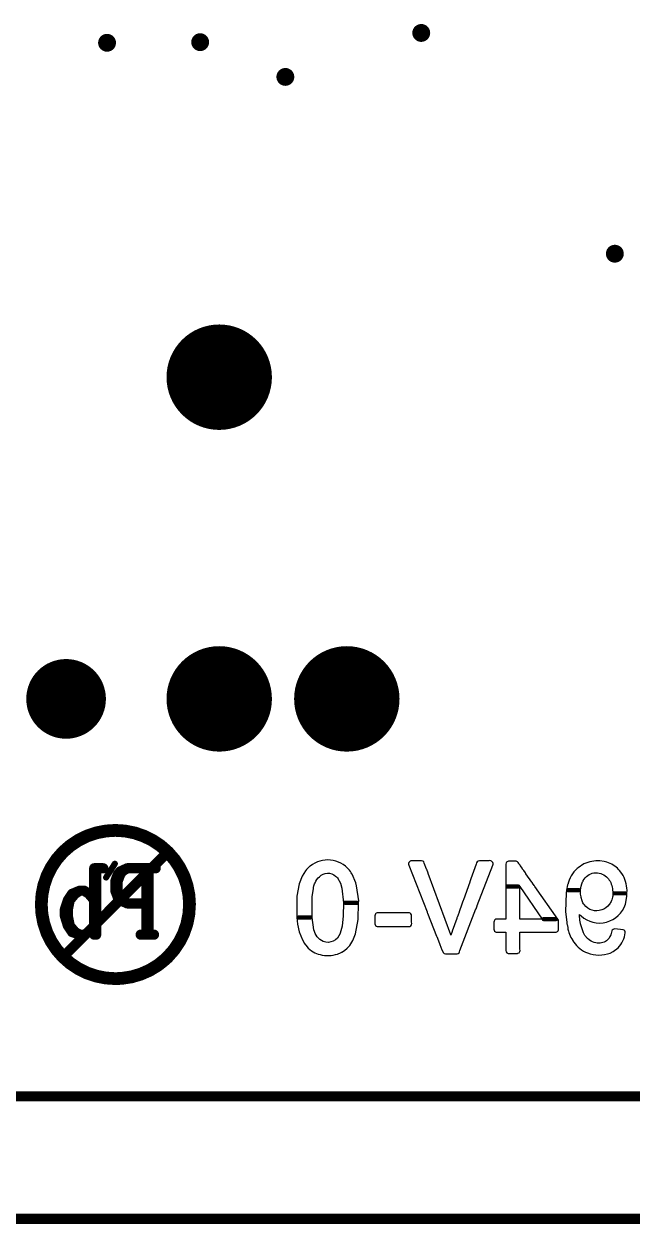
# Model space of a CAD drawing. Header units: inches. Extents: x -10 to 237, y -10 to 218.
# Drawn here: x 69.18 to 81.09, y 111.37 to 134.87 of the extents above; entities that cross this region are included whole.
import ezdxf

# ---------------------------------------------------------------- set-up
doc = ezdxf.new("R2010")
doc.units = ezdxf.units.IN
doc.header["$MEASUREMENT"] = 0
doc.layers.get('0').update_dxf_attribs({"color": 1})
doc.layers.add('1_DRL', color=12, linetype='Continuous')
doc.layers.add('3_GBS', color=52, linetype='Continuous')

# ---------------------------------------------------------------- blocks, each defined once
blk = doc.blocks.new('D11ROUND0_35001X0_35001')
at = {"const_width": 0.175005}
blk.add_lwpolyline([(0.087502, 0, 1), (-0.087502, 0, 1), (0.087502, 0)], format="xyb", dxfattribs=at)
blk = doc.blocks.new('D13ROUND1_1X1_1')
at = {"const_width": 0.55}
blk.add_lwpolyline([(0.275, 0, 1), (-0.275, 0, 1), (0.275, 0)], format="xyb", dxfattribs=at)
blk = doc.blocks.new('D14ROUND1_4X1_4')
at = {"const_width": 0.7}
blk.add_lwpolyline([(0.35, 0, 1), (-0.35, 0, 1), (0.35, 0)], format="xyb", dxfattribs=at)
blk = doc.blocks.new('D72ROUND2_06499X2_06499')
at = {"const_width": 1.032495}
blk.add_lwpolyline([(0.516247, 0, 1), (-0.516247, 0, 1), (0.516247, 0)], format="xyb", dxfattribs=at)
blk = doc.blocks.new('D74ROUND1_5605X1_5605')
at = {"const_width": 0.78025}
blk.add_lwpolyline([(0.390125, 0, 1), (-0.390125, 0, 1), (0.390125, 0)], format="xyb", dxfattribs=at)
blk = doc.blocks.new('D78A7GBS3_1532X3_1532')
for points, const_width in [([(-0.72066, 1.26062), (-0.54936, 1.34406)], 0.25001), ([(-0.54936, 1.34406), (-0.36861, 1.4043)], 0.25001), ([(-0.36861, 1.4043), (-0.18152, 1.44035)], 0.25001), ([(-0.18152, 1.44035), (-0.00118, 1.4516)], 0.25001), ([(-0.00118, 1.4516), (0.18902, 1.43926)], 0.25001), ([(0.18902, 1.43926), (0.37599, 1.4021)], 0.25001), ([(0.37599, 1.4021), (0.55646, 1.34073)], 0.25001), ([(0.55646, 1.34073), (0.72735, 1.25627)], 0.25001), ([(-1.02327, 1.03034), (-0.87956, 1.15544)], 0.25001), ([(-0.87956, 1.15544), (-0.72066, 1.26062)], 0.25001), ([(0.72735, 1.25627), (0.88569, 1.15015)], 0.25001), ([(0.88569, 1.15015), (1.02874, 1.02419)], 0.25001), ([(-1.25561, 0.72933), (-1.14936, 0.88749)], 0.25001), ([(-1.14936, 0.88749), (-1.02327, 1.03034)], 0.25001), ([(1.02491, 1.02739), (-1.0249, -1.0249)], 0.2), ([(1.02874, 1.02419), (1.15409, 0.88056)], 0.25001), ([(1.15409, 0.88056), (1.2595, 0.72176)], 0.25001), ([(-1.34024, 0.55861), (-1.25561, 0.72933)], 0.25001), ([(-0.4153, 0.70989), (-0.4153, -0.59061)], 0.2), ([(-0.2375, 0.70989), (-0.4153, 0.70989)], 0.2), ([(-0.3772, 0.70989), (-0.3772, -0.59061)], 0.2), ([(0.0927, 0.64639), (0.04452, 0.58548)], 0.2), ([(0.2324, 0.70989), (0.0927, 0.64639)], 0.2), ([(0.1308, 0.64639), (0.0927, 0.58548)], 0.2), ([(0.2324, 0.70989), (0.1308, 0.64639)], 0.2), ([(0.78871, 0.70989), (0.2324, 0.70989)], 0.2), ([(0.60842, 0.70989), (0.60842, -0.59061)], 0.2), ([(0.64652, 0.70989), (0.64652, -0.59061)], 0.2), ([(1.2595, 0.72176), (1.34322, 0.55048)], 0.25001), ([(-1.43907, 0.19143), (-1.40173, 0.37827)], 0.25001), ([(-1.40173, 0.37827), (-1.34024, 0.55861)], 0.25001), ([(0.04452, 0.58548), (-0.00118, 0.45848)], 0.2), ([(-0.00118, 0.45848), (-0.00118, 0.2705)], 0.2), ([(0.0927, 0.58548), (0.04452, 0.45848)], 0.2), ([(0.04452, 0.45848), (0.04452, 0.2705)], 0.2), ([(1.34322, 0.55048), (1.40375, 0.36974)], 0.25001), ([(1.40375, 0.36974), (1.4401, 0.18262)], 0.25001), ([(-1.45159, 0.00128), (-1.43907, 0.19143)], 0.25001), ([(-0.8471, 0.20949), (-0.93089, 0.08511)], 0.2), ([(-0.79119, 0.20949), (-0.89528, 0.08511)], 0.2), ([(-0.69719, 0.2705), (-0.8471, 0.20949)], 0.2), ([(-0.69719, 0.2705), (-0.79119, 0.20949)], 0.2), ([(-0.61339, 0.2705), (-0.69719, 0.2705)], 0.2), ([(-0.51939, 0.20949), (-0.61339, 0.2705)], 0.2), ([(-0.4153, 0.08511), (-0.51939, 0.20949)], 0.2), ([(-0.00118, 0.2705), (0.04452, 0.14599)], 0.2), ([(0.04452, 0.2705), (0.0927, 0.14599)], 0.2), ([(0.04452, 0.14599), (0.0927, 0.08511)], 0.2), ([(0.0927, 0.14599), (0.1308, 0.08511)], 0.2), ([(1.4401, 0.18262), (1.4516, 0.00128)], 0.25001), ([(-1.44036, -0.18007), (-1.45159, 0.00128)], 0.25001), ([(-0.93089, 0.08511), (-0.98929, -0.09021)], 0.2), ([(-0.98929, -0.09021), (-0.98929, -0.22732)], 0.2), ([(-0.89528, 0.08511), (-0.93089, -0.09021)], 0.2), ([(-0.93089, -0.09021), (-0.93089, -0.22732)], 0.2), ([(0.0927, 0.08511), (0.2324, 0.02161)], 0.2), ([(0.1308, 0.08511), (0.2324, 0.02161)], 0.2), ([(0.2324, 0.02161), (0.60842, 0.02161)], 0.2), ([(1.45112, 0.00128), (1.4386, -0.18896)], 0.25001), ([(-1.40435, -0.36727), (-1.44036, -0.18007)], 0.25001), ([(-0.98929, -0.22732), (-0.93089, -0.4153)], 0.2), ([(-0.93089, -0.22732), (-0.89528, -0.4153)], 0.2), ([(1.4386, -0.18896), (1.40126, -0.37596)], 0.25001), ([(-1.3441, -0.54812), (-1.40435, -0.36727)], 0.25001), ([(-1.26069, -0.71954), (-1.3441, -0.54812)], 0.25001), ([(-0.93089, -0.4153), (-0.8471, -0.53981)], 0.2), ([(-0.89528, -0.4153), (-0.79119, -0.53981)], 0.2), ([(-0.8471, -0.53981), (-0.69719, -0.59061)], 0.2), ([(-0.79119, -0.53981), (-0.69719, -0.59061)], 0.2), ([(-0.61339, -0.59061), (-0.51939, -0.53981)], 0.2), ([(-0.51939, -0.53981), (-0.4153, -0.4153)], 0.2), ([(1.33977, -0.55642), (1.25516, -0.72729)], 0.25001), ([(1.40126, -0.37596), (1.33977, -0.55642)], 0.25001), ([(-1.15553, -0.87852), (-1.26069, -0.71954)], 0.25001), ([(-0.69719, -0.59061), (-0.61339, -0.59061)], 0.2), ([(0.75567, -0.59061), (0.494, -0.59061)], 0.2), ([(1.25516, -0.72729), (1.14889, -0.88561)], 0.25001), ([(-1.03043, -1.02239), (-1.15553, -0.87852)], 0.25001), ([(-0.88758, -1.1486), (-1.03043, -1.02239)], 0.25001), ([(1.0228, -1.02863), (0.98432, -1.06551)], 0.25001), ([(1.14889, -0.88561), (1.0228, -1.02863)], 0.25001), ([(-0.72942, -1.255), (-0.88758, -1.1486)], 0.25001), ([(-0.55868, -1.33976), (-0.72942, -1.255)], 0.25001), ([(0.67363, -1.28533), (0.49931, -1.36264)], 0.25001), ([(0.83634, -1.18583), (0.67363, -1.28533)], 0.25001), ([(0.98462, -1.0659), (0.83634, -1.18583)], 0.25001), ([(-0.37829, -1.40143), (-0.55868, -1.33976)], 0.25001), ([(-0.1914, -1.43892), (-0.37829, -1.40143)], 0.25001), ([(-0.00118, -1.4516), (-0.1914, -1.43892)], 0.25001), ([(0.12791, -1.44585), (-0.00118, -1.4516)], 0.25001), ([(0.31635, -1.41647), (0.12791, -1.44585)], 0.25001), ([(0.49931, -1.36264), (0.31635, -1.41647)], 0.25001)]:
    blk.add_lwpolyline(points, dxfattribs=dict(const_width=const_width))
for points, const_width in [([(-0.611862, 1.34406, 1), (-0.486857, 1.34406, 1), (-0.611862, 1.34406)], 0.125005), ([(-0.611862, 1.34406, 1), (-0.486857, 1.34406, 1), (-0.611862, 1.34406)], 0.125005), ([(-0.431113, 1.4043, 1), (-0.306107, 1.4043, 1), (-0.431113, 1.4043)], 0.125005), ([(-0.431113, 1.4043, 1), (-0.306107, 1.4043, 1), (-0.431113, 1.4043)], 0.125005), ([(-0.244022, 1.44035, 1), (-0.119017, 1.44035, 1), (-0.244022, 1.44035)], 0.125005), ([(-0.244022, 1.44035, 1), (-0.119017, 1.44035, 1), (-0.244022, 1.44035)], 0.125005), ([(-0.063683, 1.4516, 1), (0.061323, 1.4516, 1), (-0.063683, 1.4516)], 0.125005), ([(-0.063683, 1.4516, 1), (0.061323, 1.4516, 1), (-0.063683, 1.4516)], 0.125005), ([(0.126518, 1.43926, 1), (0.251522, 1.43926, 1), (0.126518, 1.43926)], 0.125005), ([(0.126518, 1.43926, 1), (0.251522, 1.43926, 1), (0.126518, 1.43926)], 0.125005), ([(0.313487, 1.4021, 1), (0.438493, 1.4021, 1), (0.313487, 1.4021)], 0.125005), ([(0.313487, 1.4021, 1), (0.438493, 1.4021, 1), (0.313487, 1.4021)], 0.125005), ([(0.493957, 1.34073, 1), (0.618962, 1.34073, 1), (0.493957, 1.34073)], 0.125005), ([(0.493957, 1.34073, 1), (0.618962, 1.34073, 1), (0.493957, 1.34073)], 0.125005), ([(-0.942063, 1.15544, 1), (-0.817057, 1.15544, 1), (-0.942063, 1.15544)], 0.125005), ([(-0.942063, 1.15544, 1), (-0.817057, 1.15544, 1), (-0.942063, 1.15544)], 0.125005), ([(-0.783162, 1.26062, 1), (-0.658157, 1.26062, 1), (-0.783162, 1.26062)], 0.125005), ([(-0.783162, 1.26062, 1), (-0.658157, 1.26062, 1), (-0.783162, 1.26062)], 0.125005), ([(0.664848, 1.25627, 1), (0.789853, 1.25627, 1), (0.664848, 1.25627)], 0.125005), ([(0.664848, 1.25627, 1), (0.789853, 1.25627, 1), (0.664848, 1.25627)], 0.125005), ([(0.823187, 1.15015, 1), (0.948192, 1.15015, 1), (0.823187, 1.15015)], 0.125005), ([(0.823187, 1.15015, 1), (0.948192, 1.15015, 1), (0.823187, 1.15015)], 0.125005), ([(-1.211862, 0.88749, 1), (-1.086858, 0.88749, 1), (-1.211862, 0.88749)], 0.125005), ([(-1.211862, 0.88749, 1), (-1.086858, 0.88749, 1), (-1.211862, 0.88749)], 0.125005), ([(-1.085772, 1.03034, 1), (-0.960767, 1.03034, 1), (-1.085772, 1.03034)], 0.125005), ([(-1.085772, 1.03034, 1), (-0.960767, 1.03034, 1), (-1.085772, 1.03034)], 0.125005), ([(0.966237, 1.02419, 1), (1.091242, 1.02419, 1), (0.966237, 1.02419)], 0.125005), ([(0.966237, 1.02419, 1), (1.091242, 1.02419, 1), (0.966237, 1.02419)], 0.125005), ([(0.97491, 1.02739, 1), (1.07491, 1.02739, 1), (0.97491, 1.02739)], 0.1), ([(1.091588, 0.88056, 1), (1.216593, 0.88056, 1), (1.091588, 0.88056)], 0.125005), ([(1.091588, 0.88056, 1), (1.216593, 0.88056, 1), (1.091588, 0.88056)], 0.125005), ([(-1.318112, 0.72933, 1), (-1.193108, 0.72933, 1), (-1.318112, 0.72933)], 0.125005), ([(-1.318112, 0.72933, 1), (-1.193108, 0.72933, 1), (-1.318112, 0.72933)], 0.125005), ([(-0.4653, 0.70989, 1), (-0.3653, 0.70989, 1), (-0.4653, 0.70989)], 0.1), ([(-0.4653, 0.70989, 1), (-0.3653, 0.70989, 1), (-0.4653, 0.70989)], 0.1), ([(-0.4272, 0.70989, 1), (-0.3272, 0.70989, 1), (-0.4272, 0.70989)], 0.1), ([(-0.2875, 0.70989, 1), (-0.1875, 0.70989, 1), (-0.2875, 0.70989)], 0.1), ([(0.0427, 0.64639, 1), (0.1427, 0.64639, 1), (0.0427, 0.64639)], 0.1), ([(0.0427, 0.64639, 1), (0.1427, 0.64639, 1), (0.0427, 0.64639)], 0.1), ([(0.0808, 0.64639, 1), (0.1808, 0.64639, 1), (0.0808, 0.64639)], 0.1), ([(0.0808, 0.64639, 1), (0.1808, 0.64639, 1), (0.0808, 0.64639)], 0.1), ([(0.1824, 0.70989, 1), (0.2824, 0.70989, 1), (0.1824, 0.70989)], 0.1), ([(0.1824, 0.70989, 1), (0.2824, 0.70989, 1), (0.1824, 0.70989)], 0.1), ([(0.1824, 0.70989, 1), (0.2824, 0.70989, 1), (0.1824, 0.70989)], 0.1), ([(0.55842, 0.70989, 1), (0.65842, 0.70989, 1), (0.55842, 0.70989)], 0.1), ([(0.59652, 0.70989, 1), (0.69652, 0.70989, 1), (0.59652, 0.70989)], 0.1), ([(0.73871, 0.70989, 1), (0.83871, 0.70989, 1), (0.73871, 0.70989)], 0.1), ([(1.196998, 0.72176, 1), (1.322003, 0.72176, 1), (1.196998, 0.72176)], 0.125005), ([(1.196998, 0.72176, 1), (1.322003, 0.72176, 1), (1.196998, 0.72176)], 0.125005), ([(-1.464232, 0.37827, 1), (-1.339228, 0.37827, 1), (-1.464232, 0.37827)], 0.125005), ([(-1.464232, 0.37827, 1), (-1.339228, 0.37827, 1), (-1.464232, 0.37827)], 0.125005), ([(-1.402743, 0.55861, 1), (-1.277738, 0.55861, 1), (-1.402743, 0.55861)], 0.125005), ([(-1.402743, 0.55861, 1), (-1.277738, 0.55861, 1), (-1.402743, 0.55861)], 0.125005), ([(-0.05118, 0.45848, 1), (0.04882, 0.45848, 1), (-0.05118, 0.45848)], 0.1), ([(-0.05118, 0.45848, 1), (0.04882, 0.45848, 1), (-0.05118, 0.45848)], 0.1), ([(-0.00548, 0.58548, 1), (0.09452, 0.58548, 1), (-0.00548, 0.58548)], 0.1), ([(-0.00548, 0.58548, 1), (0.09452, 0.58548, 1), (-0.00548, 0.58548)], 0.1), ([(-0.00548, 0.45848, 1), (0.09452, 0.45848, 1), (-0.00548, 0.45848)], 0.1), ([(-0.00548, 0.45848, 1), (0.09452, 0.45848, 1), (-0.00548, 0.45848)], 0.1), ([(0.0427, 0.58548, 1), (0.1427, 0.58548, 1), (0.0427, 0.58548)], 0.1), ([(0.0427, 0.58548, 1), (0.1427, 0.58548, 1), (0.0427, 0.58548)], 0.1), ([(1.280718, 0.55048, 1), (1.405723, 0.55048, 1), (1.280718, 0.55048)], 0.125005), ([(1.280718, 0.55048, 1), (1.405723, 0.55048, 1), (1.280718, 0.55048)], 0.125005), ([(1.341248, 0.36974, 1), (1.466253, 0.36974, 1), (1.341248, 0.36974)], 0.125005), ([(1.341248, 0.36974, 1), (1.466253, 0.36974, 1), (1.341248, 0.36974)], 0.125005), ([(-1.501573, 0.19143, 1), (-1.376568, 0.19143, 1), (-1.501573, 0.19143)], 0.125005), ([(-1.501573, 0.19143, 1), (-1.376568, 0.19143, 1), (-1.501573, 0.19143)], 0.125005), ([(-0.8971, 0.20949, 1), (-0.7971, 0.20949, 1), (-0.8971, 0.20949)], 0.1), ([(-0.8971, 0.20949, 1), (-0.7971, 0.20949, 1), (-0.8971, 0.20949)], 0.1), ([(-0.84119, 0.20949, 1), (-0.74119, 0.20949, 1), (-0.84119, 0.20949)], 0.1), ([(-0.84119, 0.20949, 1), (-0.74119, 0.20949, 1), (-0.84119, 0.20949)], 0.1), ([(-0.74719, 0.2705, 1), (-0.64719, 0.2705, 1), (-0.74719, 0.2705)], 0.1), ([(-0.74719, 0.2705, 1), (-0.64719, 0.2705, 1), (-0.74719, 0.2705)], 0.1), ([(-0.74719, 0.2705, 1), (-0.64719, 0.2705, 1), (-0.74719, 0.2705)], 0.1), ([(-0.66339, 0.2705, 1), (-0.56339, 0.2705, 1), (-0.66339, 0.2705)], 0.1), ([(-0.66339, 0.2705, 1), (-0.56339, 0.2705, 1), (-0.66339, 0.2705)], 0.1), ([(-0.56939, 0.20949, 1), (-0.46939, 0.20949, 1), (-0.56939, 0.20949)], 0.1), ([(-0.56939, 0.20949, 1), (-0.46939, 0.20949, 1), (-0.56939, 0.20949)], 0.1), ([(-0.05118, 0.2705, 1), (0.04882, 0.2705, 1), (-0.05118, 0.2705)], 0.1), ([(-0.05118, 0.2705, 1), (0.04882, 0.2705, 1), (-0.05118, 0.2705)], 0.1), ([(-0.00548, 0.2705, 1), (0.09452, 0.2705, 1), (-0.00548, 0.2705)], 0.1), ([(-0.00548, 0.2705, 1), (0.09452, 0.2705, 1), (-0.00548, 0.2705)], 0.1), ([(-0.00548, 0.14599, 1), (0.09452, 0.14599, 1), (-0.00548, 0.14599)], 0.1), ([(-0.00548, 0.14599, 1), (0.09452, 0.14599, 1), (-0.00548, 0.14599)], 0.1), ([(0.0427, 0.14599, 1), (0.1427, 0.14599, 1), (0.0427, 0.14599)], 0.1), ([(0.0427, 0.14599, 1), (0.1427, 0.14599, 1), (0.0427, 0.14599)], 0.1), ([(1.377598, 0.18262, 1), (1.502602, 0.18262, 1), (1.377598, 0.18262)], 0.125005), ([(1.377598, 0.18262, 1), (1.502602, 0.18262, 1), (1.377598, 0.18262)], 0.125005), ([(-1.514092, 0.00128, 1), (-1.389088, 0.00128, 1), (-1.514092, 0.00128)], 0.125005), ([(-1.514092, 0.00128, 1), (-1.389088, 0.00128, 1), (-1.514092, 0.00128)], 0.125005), ([(-1.03929, -0.09021, 1), (-0.93929, -0.09021, 1), (-1.03929, -0.09021)], 0.1), ([(-1.03929, -0.09021, 1), (-0.93929, -0.09021, 1), (-1.03929, -0.09021)], 0.1), ([(-0.98089, 0.08511, 1), (-0.88089, 0.08511, 1), (-0.98089, 0.08511)], 0.1), ([(-0.98089, 0.08511, 1), (-0.88089, 0.08511, 1), (-0.98089, 0.08511)], 0.1), ([(-0.98089, -0.09021, 1), (-0.88089, -0.09021, 1), (-0.98089, -0.09021)], 0.1), ([(-0.98089, -0.09021, 1), (-0.88089, -0.09021, 1), (-0.98089, -0.09021)], 0.1), ([(-0.94528, 0.08511, 1), (-0.84528, 0.08511, 1), (-0.94528, 0.08511)], 0.1), ([(-0.94528, 0.08511, 1), (-0.84528, 0.08511, 1), (-0.94528, 0.08511)], 0.1), ([(-0.4653, 0.08511, 1), (-0.3653, 0.08511, 1), (-0.4653, 0.08511)], 0.1), ([(0.0427, 0.08511, 1), (0.1427, 0.08511, 1), (0.0427, 0.08511)], 0.1), ([(0.0427, 0.08511, 1), (0.1427, 0.08511, 1), (0.0427, 0.08511)], 0.1), ([(0.0808, 0.08511, 1), (0.1808, 0.08511, 1), (0.0808, 0.08511)], 0.1), ([(0.0808, 0.08511, 1), (0.1808, 0.08511, 1), (0.0808, 0.08511)], 0.1), ([(0.1824, 0.02161, 1), (0.2824, 0.02161, 1), (0.1824, 0.02161)], 0.1), ([(0.1824, 0.02161, 1), (0.2824, 0.02161, 1), (0.1824, 0.02161)], 0.1), ([(0.1824, 0.02161, 1), (0.2824, 0.02161, 1), (0.1824, 0.02161)], 0.1), ([(0.55842, 0.02161, 1), (0.65842, 0.02161, 1), (0.55842, 0.02161)], 0.1), ([(1.388618, 0.00128, 1), (1.513622, 0.00128, 1), (1.388618, 0.00128)], 0.125005), ([(1.389098, 0.00128, 1), (1.514102, 0.00128, 1), (1.389098, 0.00128)], 0.125005), ([(-1.502863, -0.18007, 1), (-1.377858, -0.18007, 1), (-1.502863, -0.18007)], 0.125005), ([(-1.502863, -0.18007, 1), (-1.377858, -0.18007, 1), (-1.502863, -0.18007)], 0.125005), ([(-1.03929, -0.22732, 1), (-0.93929, -0.22732, 1), (-1.03929, -0.22732)], 0.1), ([(-1.03929, -0.22732, 1), (-0.93929, -0.22732, 1), (-1.03929, -0.22732)], 0.1), ([(-0.98089, -0.22732, 1), (-0.88089, -0.22732, 1), (-0.98089, -0.22732)], 0.1), ([(-0.98089, -0.22732, 1), (-0.88089, -0.22732, 1), (-0.98089, -0.22732)], 0.1), ([(1.376098, -0.18896, 1), (1.501103, -0.18896, 1), (1.376098, -0.18896)], 0.125005), ([(1.376098, -0.18896, 1), (1.501103, -0.18896, 1), (1.376098, -0.18896)], 0.125005), ([(-1.466852, -0.36727, 1), (-1.341848, -0.36727, 1), (-1.466852, -0.36727)], 0.125005), ([(-1.466852, -0.36727, 1), (-1.341848, -0.36727, 1), (-1.466852, -0.36727)], 0.125005), ([(-1.406603, -0.54812, 1), (-1.281598, -0.54812, 1), (-1.406603, -0.54812)], 0.125005), ([(-1.406603, -0.54812, 1), (-1.281598, -0.54812, 1), (-1.406603, -0.54812)], 0.125005), ([(-0.98089, -0.4153, 1), (-0.88089, -0.4153, 1), (-0.98089, -0.4153)], 0.1), ([(-0.98089, -0.4153, 1), (-0.88089, -0.4153, 1), (-0.98089, -0.4153)], 0.1), ([(-0.94528, -0.4153, 1), (-0.84528, -0.4153, 1), (-0.94528, -0.4153)], 0.1), ([(-0.94528, -0.4153, 1), (-0.84528, -0.4153, 1), (-0.94528, -0.4153)], 0.1), ([(-0.8971, -0.53981, 1), (-0.7971, -0.53981, 1), (-0.8971, -0.53981)], 0.1), ([(-0.8971, -0.53981, 1), (-0.7971, -0.53981, 1), (-0.8971, -0.53981)], 0.1), ([(-0.84119, -0.53981, 1), (-0.74119, -0.53981, 1), (-0.84119, -0.53981)], 0.1), ([(-0.84119, -0.53981, 1), (-0.74119, -0.53981, 1), (-0.84119, -0.53981)], 0.1), ([(-0.56939, -0.53981, 1), (-0.46939, -0.53981, 1), (-0.56939, -0.53981)], 0.1), ([(-0.56939, -0.53981, 1), (-0.46939, -0.53981, 1), (-0.56939, -0.53981)], 0.1), ([(-0.4653, -0.4153, 1), (-0.3653, -0.4153, 1), (-0.4653, -0.4153)], 0.1), ([(1.277268, -0.55642, 1), (1.402272, -0.55642, 1), (1.277268, -0.55642)], 0.125005), ([(1.277268, -0.55642, 1), (1.402272, -0.55642, 1), (1.277268, -0.55642)], 0.125005), ([(1.338758, -0.37596, 1), (1.463762, -0.37596, 1), (1.338758, -0.37596)], 0.125005), ([(1.338758, -0.37596, 1), (1.463762, -0.37596, 1), (1.338758, -0.37596)], 0.125005), ([(-1.323193, -0.71954, 1), (-1.198188, -0.71954, 1), (-1.323193, -0.71954)], 0.125005), ([(-1.323193, -0.71954, 1), (-1.198188, -0.71954, 1), (-1.323193, -0.71954)], 0.125005), ([(-0.74719, -0.59061, 1), (-0.64719, -0.59061, 1), (-0.74719, -0.59061)], 0.1), ([(-0.74719, -0.59061, 1), (-0.64719, -0.59061, 1), (-0.74719, -0.59061)], 0.1), ([(-0.74719, -0.59061, 1), (-0.64719, -0.59061, 1), (-0.74719, -0.59061)], 0.1), ([(-0.66339, -0.59061, 1), (-0.56339, -0.59061, 1), (-0.66339, -0.59061)], 0.1), ([(-0.66339, -0.59061, 1), (-0.56339, -0.59061, 1), (-0.66339, -0.59061)], 0.1), ([(-0.4653, -0.59061, 1), (-0.3653, -0.59061, 1), (-0.4653, -0.59061)], 0.1), ([(-0.4272, -0.59061, 1), (-0.3272, -0.59061, 1), (-0.4272, -0.59061)], 0.1), ([(0.444, -0.59061, 1), (0.544, -0.59061, 1), (0.444, -0.59061)], 0.1), ([(0.55842, -0.59061, 1), (0.65842, -0.59061, 1), (0.55842, -0.59061)], 0.1), ([(0.59652, -0.59061, 1), (0.69652, -0.59061, 1), (0.59652, -0.59061)], 0.1), ([(0.70567, -0.59061, 1), (0.80567, -0.59061, 1), (0.70567, -0.59061)], 0.1), ([(1.192658, -0.72729, 1), (1.317663, -0.72729, 1), (1.192658, -0.72729)], 0.125005), ([(1.192658, -0.72729, 1), (1.317663, -0.72729, 1), (1.192658, -0.72729)], 0.125005), ([(-1.218032, -0.87852, 1), (-1.093028, -0.87852, 1), (-1.218032, -0.87852)], 0.125005), ([(-1.218032, -0.87852, 1), (-1.093028, -0.87852, 1), (-1.218032, -0.87852)], 0.125005), ([(-1.092932, -1.02239, 1), (-0.967927, -1.02239, 1), (-1.092932, -1.02239)], 0.125005), ([(-1.092932, -1.02239, 1), (-0.967927, -1.02239, 1), (-1.092932, -1.02239)], 0.125005), ([(-1.0749, -1.0249, 1), (-0.9749, -1.0249, 1), (-1.0749, -1.0249)], 0.1), ([(0.960297, -1.02863, 1), (1.085302, -1.02863, 1), (0.960297, -1.02863)], 0.125005), ([(0.960297, -1.02863, 1), (1.085302, -1.02863, 1), (0.960297, -1.02863)], 0.125005), ([(1.086388, -0.88561, 1), (1.211392, -0.88561, 1), (1.086388, -0.88561)], 0.125005), ([(1.086388, -0.88561, 1), (1.211392, -0.88561, 1), (1.086388, -0.88561)], 0.125005), ([(-0.950083, -1.1486, 1), (-0.825078, -1.1486, 1), (-0.950083, -1.1486)], 0.125005), ([(-0.950083, -1.1486, 1), (-0.825078, -1.1486, 1), (-0.950083, -1.1486)], 0.125005), ([(-0.791922, -1.255, 1), (-0.666917, -1.255, 1), (-0.791922, -1.255)], 0.125005), ([(-0.791922, -1.255, 1), (-0.666917, -1.255, 1), (-0.791922, -1.255)], 0.125005), ([(0.611127, -1.28533, 1), (0.736132, -1.28533, 1), (0.611127, -1.28533)], 0.125005), ([(0.611127, -1.28533, 1), (0.736132, -1.28533, 1), (0.611127, -1.28533)], 0.125005), ([(0.773837, -1.18583, 1), (0.898842, -1.18583, 1), (0.773837, -1.18583)], 0.125005), ([(0.773837, -1.18583, 1), (0.898842, -1.18583, 1), (0.773837, -1.18583)], 0.125005), ([(0.921817, -1.06551, 1), (1.046823, -1.06551, 1), (0.921817, -1.06551)], 0.125005), ([(0.922118, -1.0659, 1), (1.047123, -1.0659, 1), (0.922118, -1.0659)], 0.125005), ([(-0.621182, -1.33976, 1), (-0.496177, -1.33976, 1), (-0.621182, -1.33976)], 0.125005), ([(-0.621182, -1.33976, 1), (-0.496177, -1.33976, 1), (-0.621182, -1.33976)], 0.125005), ([(-0.440793, -1.40143, 1), (-0.315788, -1.40143, 1), (-0.440793, -1.40143)], 0.125005), ([(-0.440793, -1.40143, 1), (-0.315788, -1.40143, 1), (-0.440793, -1.40143)], 0.125005), ([(-0.253902, -1.43892, 1), (-0.128898, -1.43892, 1), (-0.253902, -1.43892)], 0.125005), ([(-0.253902, -1.43892, 1), (-0.128898, -1.43892, 1), (-0.253902, -1.43892)], 0.125005), ([(-0.063683, -1.4516, 1), (0.061323, -1.4516, 1), (-0.063683, -1.4516)], 0.125005), ([(-0.063683, -1.4516, 1), (0.061323, -1.4516, 1), (-0.063683, -1.4516)], 0.125005), ([(0.065407, -1.44585, 1), (0.190412, -1.44585, 1), (0.065407, -1.44585)], 0.125005), ([(0.065407, -1.44585, 1), (0.190412, -1.44585, 1), (0.065407, -1.44585)], 0.125005), ([(0.253848, -1.41647, 1), (0.378853, -1.41647, 1), (0.253848, -1.41647)], 0.125005), ([(0.253848, -1.41647, 1), (0.378853, -1.41647, 1), (0.253848, -1.41647)], 0.125005), ([(0.436807, -1.36264, 1), (0.561812, -1.36264, 1), (0.436807, -1.36264)], 0.125005), ([(0.436807, -1.36264, 1), (0.561812, -1.36264, 1), (0.436807, -1.36264)], 0.125005)]:
    blk.add_lwpolyline(points, format="xyb", close=True, dxfattribs=dict(const_width=const_width))

msp = doc.modelspace()

# ---------------------------------------------------------------- linework, layer by layer
at = {"layer": '3_GBS'}
for points, const_width in [([(70.78337, 118.15501), (70.95503, 118.4241)], 0.11999), ([(0, 113.86977), (112.39477, 113.86977)], 0.2), ([(17.97997, 111.46978), (87.40983, 111.46978)], 0.2)]:
    msp.add_lwpolyline(points, dxfattribs=dict(at, const_width=const_width))
at = {"layer": '3_GBS', "const_width": 0.059995}
for points in [[(70.925033, 118.4241, 1), (70.985027, 118.4241, 1), (70.925033, 118.4241)], [(70.925033, 118.4241, 1), (70.985027, 118.4241, 1), (70.925033, 118.4241)], [(70.753373, 118.15501, 1), (70.813367, 118.15501, 1), (70.753373, 118.15501)]]:
    msp.add_lwpolyline(points, format="xyb", close=True, dxfattribs=at)
at = {"layer": '3_GBS'}
for points in [[(74.8205, 117.36982), (74.82134, 117.78346), (74.84308, 117.93466), (74.84598, 117.94335), (74.84737, 117.95031), (74.84801, 117.95724), (74.85489, 117.98854), (74.86259, 118.00939), (74.86825, 118.032), (74.87643, 118.04762), (74.87643, 118.04762, -0.146146), (74.96325, 118.17104), (74.96325, 118.17104, -0.408421), (75.27999, 118.17972), (75.27999, 118.17972, -0.123383), (75.3393, 118.11193), (75.34407, 118.10497), (75.37226, 118.04241), (75.37902, 118.02156), (75.37983, 118.01983), (75.40084, 117.94856), (75.43208, 117.66006), (75.7304, 117.66006), (75.73119, 117.70002), (75.69068, 117.99374), (75.67541, 118.04937), (75.60231, 118.21795), (75.60081, 118.21968), (75.59705, 118.22664), (75.58146, 118.24924), (75.57011, 118.2701), (75.55073, 118.29616), (75.54879, 118.29791), (75.54879, 118.29791, 0.409074), (74.78039, 118.37784), (74.77582, 118.37436), (74.70953, 118.31008), (74.69154, 118.28747), (74.69083, 118.28574), (74.68766, 118.28226), (74.6249, 118.17797), (74.5681, 118.03024), (74.52263, 117.79039), (74.51722, 117.41673), (74.52205, 117.36982)], [(77.07145, 117.48105), (77.07325, 117.47409), (77.07589, 117.46713), (77.08041, 117.45844), (77.25819, 117.00309), (77.26098, 116.99789), (77.31346, 116.86405), (77.31524, 116.85709), (77.31788, 116.85013), (77.3224, 116.84145), (77.36187, 116.74066), (77.36365, 116.7337), (77.36629, 116.72674), (77.3908, 116.67808), (77.3908, 116.67808, 0.170054), (77.42906, 116.65722), (77.65278, 116.65722), (77.66047, 116.65897), (77.66047, 116.65897, 0.343216), (77.71364, 116.72501), (78.0289, 117.5384), (78.02979, 117.54188), (78.05311, 117.60096), (78.054, 117.60444), (78.35999, 118.39522), (78.35999, 118.39522, 0.593557), (78.28166, 118.483), (78.09598, 118.48214), (78.09598, 118.48214, 0.370296), (78.03518, 118.41782), (77.93142, 118.1293), (77.93058, 118.12585), (77.90942, 118.06847), (77.90812, 118.06326), (77.78341, 117.71567), (77.77924, 117.70698), (77.77678, 117.70002), (77.77467, 117.69133), (77.7543, 117.63573), (77.75349, 117.63225), (77.69822, 117.47929), (77.69736, 117.47581), (77.6605, 117.37327), (77.65712, 117.36634), (77.65468, 117.35938), (77.65308, 117.35242), (77.56431, 117.10563), (77.56309, 117.09695), (77.53858, 117.02829), (77.53744, 117.02915), (77.09314, 118.23532), (77.09141, 118.2388), (77.06434, 118.3118), (77.06251, 118.31876), (77.01702, 118.43868), (77.01702, 118.43868, 0.361815), (76.93988, 118.483), (76.79004, 118.483), (76.79004, 118.483, 0.586039), (76.71303, 118.39522)], [(78.61666, 117.9781), (78.8895, 117.9781), (78.88971, 117.97899), (78.89077, 117.97899), (79.32565, 117.34025), (79.63332, 117.34025), (79.18193, 117.98158), (79.1782, 117.98854), (79.17449, 117.99374), (79.16974, 117.99895), (79.13789, 118.04414), (79.13522, 118.04937), (79.13182, 118.05458), (79.12572, 118.06154), (79.00822, 118.22839), (79.00439, 118.23532), (79.00068, 118.24056), (78.99598, 118.24576), (78.9654, 118.2892), (78.96149, 118.29616), (78.95778, 118.30136), (78.95318, 118.3066), (78.94338, 118.32049), (78.93949, 118.32745), (78.93578, 118.33266), (78.93116, 118.33786), (78.89936, 118.38305), (78.8955, 118.39001), (78.89179, 118.39522), (78.88712, 118.40045), (78.87746, 118.41434), (78.87459, 118.41955), (78.87089, 118.42478), (78.86631, 118.42999), (78.8541, 118.44736), (78.8541, 118.44736, 0.293049), (78.799, 118.47256), (78.66329, 118.4717), (78.66329, 118.4717, 0.505455), (78.61666, 118.39001)], [(80.13123, 118.09456, -0.502372), (80.58534, 118.1658), (80.58534, 118.1658, -0.082112), (80.65501, 118.08239), (80.65501, 118.08239, -0.11335), (80.70974, 117.84409), (80.98696, 117.84409), (80.98798, 117.9051), (80.98798, 117.9051, 0.13196), (80.88937, 118.23184), (80.84345, 118.29095), (80.82333, 118.3118), (80.82333, 118.3118, 0.131675), (80.59557, 118.45432), (80.53695, 118.46997), (80.45732, 118.47866), (80.45732, 118.47866, 0.130647), (80.14371, 118.41955), (80.03129, 118.34655), (80.01259, 118.32918), (80.01259, 118.32918, 0.161456), (79.8277, 118.01635), (79.82496, 118.00939), (79.80523, 117.9051), (80.07751, 117.9051), (80.09029, 117.99202), (80.0908, 117.99374), (80.09425, 118.0007), (80.09661, 118.00766), (80.09832, 118.01635), (80.1007, 118.02328), (80.10416, 118.03024), (80.11668, 118.06847), (80.12222, 118.07891), (80.12598, 118.08412), (80.12895, 118.08935), (80.13123, 118.09456)], [(78.38121, 117.14074), (78.38121, 117.14074, 0.36302), (78.42656, 117.08651), (78.61671, 117.08478), (78.61671, 116.72674), (78.61671, 116.72674, 0.495937), (78.68369, 116.66852), (78.84427, 116.66939), (78.85125, 116.67114), (78.85125, 116.67114, 0.466458), (78.88958, 116.75283), (78.8895, 117.08478), (79.60215, 117.08651), (79.60215, 117.08651, 0.4423), (79.64749, 117.15603), (79.64748, 117.30055), (79.64748, 117.30055, 0.168644), (79.637, 117.33505), (79.63332, 117.34025), (78.88958, 117.34025), (78.8895, 117.9781), (78.61666, 117.9781), (78.61666, 117.33939), (78.44475, 117.33939), (78.44475, 117.34025), (78.44475, 117.34025, 0.48286), (78.38125, 117.27769)], [(78.8641, 117.9527), (78.8641, 117.9527, 1), (78.8641, 118.0035), (78.64206, 118.0035), (78.64206, 118.0035, 0.414214), (78.61666, 117.9781), (78.61666, 117.9781, 0.414214), (78.64206, 117.9527)], [(79.82522, 117.1734, 0.108173), (79.92461, 116.92313), (79.92735, 116.9162), (79.94551, 116.89011), (79.94551, 116.89011, 0.16033), (80.21348, 116.67808), (80.21348, 116.67808, 0.181672), (80.65884, 116.67635), (80.71353, 116.70416), (80.81355, 116.77889), (80.81355, 116.77889, 0.167067), (80.9529, 117.07261), (80.9529, 117.07261, 0.374981), (80.91096, 117.13169), (80.75145, 117.14734), (80.75145, 117.14734, 0.354439), (80.69064, 117.10911), (80.66799, 117.02915), (80.66799, 117.02915, -0.145784), (80.58706, 116.9162), (80.58706, 116.9162, -0.110569), (80.48706, 116.87622), (80.48706, 116.87622, -0.109662), (80.37855, 116.87622), (80.37855, 116.87622, -0.140213), (80.25425, 116.92661), (80.24475, 116.93182), (80.21129, 116.96311), (80.16263, 117.02222), (80.13728, 117.06913), (80.07683, 117.24815), (80.07647, 117.24988), (80.07609, 117.25684), (80.07477, 117.2638), (80.07251, 117.27073), (80.0563, 117.39761), (80.05669, 117.40457), (80.05526, 117.42717), (80.05544, 117.42976), (80.0876, 117.40109), (80.0876, 117.40109, 0.541106), (80.95572, 117.63225), (80.98589, 117.77998), (80.98696, 117.84409), (80.70974, 117.84409), (80.70974, 117.84409, -0.034395), (80.70464, 117.76954), (80.68846, 117.71567), (80.68201, 117.7035), (80.68201, 117.7035, -0.095185), (80.64386, 117.63398), (80.63659, 117.62702), (80.63659, 117.62702, -0.204073), (80.49148, 117.52275), (80.49148, 117.52275, -0.357128), (80.15018, 117.62529), (80.15018, 117.62529, -0.117614), (80.10787, 117.70002), (80.08737, 117.76433), (80.08635, 117.77302), (80.08635, 117.7765), (80.07962, 117.83037), (80.07977, 117.83558), (80.07914, 117.84429), (80.07761, 117.85122), (80.07751, 117.9051), (79.80523, 117.9051), (79.79405, 117.84602), (79.78422, 117.48973), (79.80571, 117.27073), (79.81104, 117.24988), (79.81312, 117.23599), (79.81417, 117.23251), (79.82522, 117.1734)], [(80.05211, 117.8797), (80.05211, 117.8797, 1), (80.05211, 117.9305), (79.83108, 117.9305), (79.83108, 117.9305, 0.414214), (79.80568, 117.9051), (79.80568, 117.9051, 0.414214), (79.83108, 117.8797)], [(80.96156, 117.81869), (80.96156, 117.81869, 1), (80.96156, 117.86949), (80.73514, 117.86949), (80.73514, 117.86949, 0.414214), (80.70974, 117.84409), (80.70974, 117.84409, 0.414214), (80.73514, 117.81869)], [(74.56424, 117.09347), (74.62843, 116.93182), (74.66223, 116.87274), (74.66386, 116.87099), (74.72187, 116.79453), (74.73752, 116.77889), (74.73988, 116.77714), (74.74306, 116.77368), (74.8079, 116.71981), (74.83706, 116.70068), (74.83706, 116.70068, 0.117974), (74.97625, 116.64505), (74.97625, 116.64505, 0.132179), (75.31824, 116.65549), (75.39152, 116.68851), (75.39388, 116.69024), (75.40145, 116.69372), (75.45067, 116.72326), (75.50864, 116.77193), (75.5191, 116.78409), (75.52101, 116.78585), (75.55591, 116.8258), (75.61692, 116.92141), (75.67051, 117.05176), (75.72393, 117.33505), (75.7304, 117.66006), (75.43208, 117.66006), (75.43018, 117.40109), (75.40899, 117.20469), (75.37138, 117.06741), (75.3667, 117.05697), (75.3667, 117.05697, -0.415756), (75.03724, 116.8988), (75.03724, 116.8988, -0.224414), (74.8551, 117.13169), (74.8205, 117.36982), (74.52205, 117.36982), (74.53513, 117.24292)], [(75.705, 117.63466), (75.705, 117.63466, 1), (75.705, 117.68546), (75.45748, 117.68546), (75.45748, 117.68546, 0.414214), (75.43208, 117.66006), (75.43208, 117.66006, 0.414214), (75.45748, 117.63466)], [(74.7951, 117.34442), (74.7951, 117.34442, 1), (74.7951, 117.39522), (74.54758, 117.39522), (74.54758, 117.39522, 0.414214), (74.52218, 117.36982), (74.52218, 117.36982, 0.414214), (74.54758, 117.34442)], [(76.05033, 117.24851), (76.05033, 117.24851, 0.36302), (76.09568, 117.19428), (76.72126, 117.19428), (76.72824, 117.19601), (76.73294, 117.19773), (76.73294, 117.19773, 0.440979), (76.76657, 117.27769), (76.76652, 117.40629), (76.76652, 117.40629, 0.366011), (76.72436, 117.46365), (76.09258, 117.46365), (76.09258, 117.46365, 0.393256), (76.05034, 117.40109)], [(79.60225, 117.31485), (79.60225, 117.31485, 1), (79.60225, 117.36565), (79.35105, 117.36565), (79.35105, 117.36565, 0.414214), (79.32565, 117.34025), (79.32565, 117.34025, 0.414214), (79.35105, 117.31485)]]:
    msp.add_lwpolyline(points, format="xyb", close=True, dxfattribs=at)

# ---------------------------------------------------------------- block references
at = {"layer": '1_DRL'}
for name, p in [('D11ROUND0_35001X0_35001', (70.8025, 134.49965)), ('D11ROUND0_35001X0_35001', (72.62622, 134.51235)), ('D11ROUND0_35001X0_35001', (76.95692, 134.69269)), ('D11ROUND0_35001X0_35001', (74.295, 133.83163)), ('D11ROUND0_35001X0_35001', (80.74914, 130.36961)), ('D14ROUND1_4X1_4', (72.9996, 127.95153)), ('D13ROUND1_1X1_1', (69.99986, 121.65233)), ('D14ROUND1_4X1_4', (72.9996, 121.65233)), ('D14ROUND1_4X1_4', (75.49896, 121.65233))]:
    msp.add_blockref(name, p, dxfattribs=at)
at = {"layer": '3_GBS'}
for name, p in [('D72ROUND2_06499X2_06499', (72.9996, 127.95153)), ('D72ROUND2_06499X2_06499', (72.9996, 121.65233)), ('D72ROUND2_06499X2_06499', (75.49896, 121.65233)), ('D74ROUND1_5605X1_5605', (69.99986, 121.65233)), ('D78A7GBS3_1532X3_1532', (70.96626, 117.62576))]:
    msp.add_blockref(name, p, dxfattribs=at)

doc.saveas('drawing.dxf')
